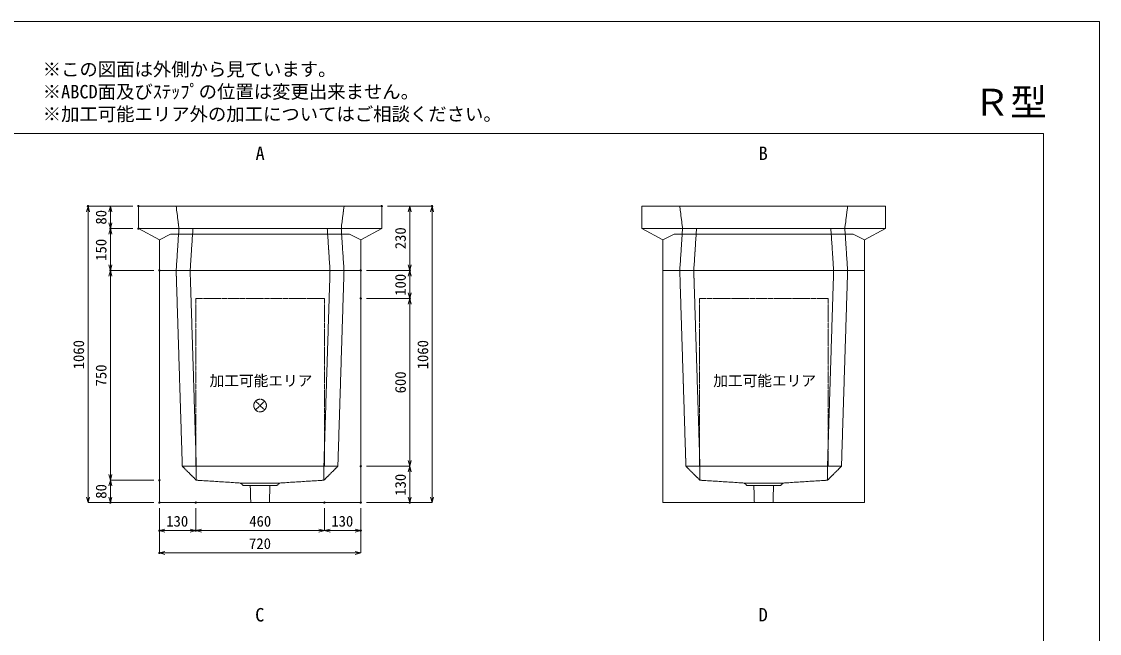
# Model space of a CAD drawing. Units: millimetres, scale not verified. Extents: x -2970 to 2970, y -2100 to 2100.
# Drawn here: x -883 to 2970, y -88 to 2100 of the extents above; entities that cross this region are included whole.
import ezdxf
from ezdxf.enums import TextEntityAlignment as Align

# ---------------------------------------------------------------- set-up
doc = ezdxf.new("R2010")
doc.units = ezdxf.units.MM
doc.header["$LTSCALE"] = 10
doc.header["$PDMODE"] = 32
doc.header["$PDSIZE"] = 5
doc.linetypes.add('LONG_DASHED1', pattern=[7, 6, -1])
doc.linetypes.add('LONG_DOUBLE_CHAIN', pattern=[21.8, 18, -1, 0.6, -0.6, 0.6, -1])
for name, color, linetype, lineweight in [('0-0_D-TTL', 7, 'Continuous', 9), ('0-1_Defpoints', 7, 'Continuous', 9), ('0-3_D-TTL-TXT', 7, 'Continuous', 9), ('0-4_D-STR-TXT', 7, 'Continuous', 9), ('0-5_D-STR-DIM', 3, 'Continuous', 9), ('0-6_0', 7, 'Continuous', 9), ('0-7_D-STR', 7, 'LONG_DASHED1', 9), ('0-9_D-STR-STR5', 1, 'LONG_DOUBLE_CHAIN', 9)]:
    doc.layers.add(name, color=color, linetype=linetype, lineweight=lineweight)
doc.styles.add('ＭＳ ゴシック', font='')
doc.styles.get('ＭＳ ゴシック').set_extended_font_data('MS Gothic')

# ---------------------------------------------------------------- blocks, each defined once
blk = doc.blocks.new('A$C4DE05FD1')
at = {"layer": '0-0_D-TTL', "color": 134}
for p, q in [((2000, 38000), (57400, 38000)), ((57400, 38000), (57400, 2000))]:
    blk.add_line(p, q, dxfattribs=at)
at = {"layer": '0-1_Defpoints', "color": 134}
for p, q in [((0, 42000), (59400, 42000)), ((59400, 42000), (59400, 0))]:
    blk.add_line(p, q, dxfattribs=at)
at = {"layer": '0-3_D-TTL-TXT', "style": 'ＭＳ ゴシック'}
for s, p in [('※この図面は外側から見ています。', (21630.5, 39907.8)), ('※ABCD面及びｽﾃｯﾌﾟの位置は変更出来ません。', (21630.5, 39107.8)), ('※加工可能エリア外の加工についてはご相談ください。', (21630.5, 38307.8))]:
    blk.add_text(s, height=481.1, dxfattribs=at).set_placement(p, align=Align.BOTTOM_LEFT)
blk = doc.blocks.new('_Open30')
at = {"layer": '0-6_0'}
blk.add_line((0, 0), (-10, 0), dxfattribs=at)
blk.add_lwpolyline([(-10, 2.679), (0, 0), (-10, -2.679)], dxfattribs=at)
blk = doc.blocks.new('A$C31CA379A')
at = {"layer": '0-4_D-STR-TXT', "style": 'ＭＳ ゴシック'}
for s, p in [('A', (-162.9, -1095.3)), ('B', (17819.3, -1095.3)), ('C', (-175.7, -17595.3)), ('D', (17819.3, -17595.3))]:
    blk.add_text(s, height=481.1, dxfattribs=at).set_placement(p, align=Align.BOTTOM_LEFT)
blk = doc.blocks.new('A$C6FC61387')
at = {"layer": '0-7_D-STR', "linetype": 'Continuous'}
for p, q in [((-4350, 2300), (4350, 2300)), ((-4350, 1500), (-4350, 2300)), ((4350, 2300), (4350, 1500)), ((-4350, 1500), (4350, 1500)), ((-3600, 1100), (-4350, 1500)), ((-3600, 1100), (-3200, 1300)), ((-3200, 1300), (3200, 1300)), ((3600, 1100), (3200, 1300)), ((3600, 1100), (4350, 1500)), ((-3600, 0), (-3600, 1100)), ((3600, 1100), (3600, 0)), ((-3600, 0), (3600, 0))]:
    blk.add_line(p, q, dxfattribs=at)
at = {"layer": '0-7_D-STR'}
for p, q in [((-3000, 2300), (-2900, 1500)), ((3000, 2300), (2900, 1500)), ((-2900, 1500), (-3000, 0)), ((-2400, 1500), (-2500, 0)), ((2400, 1500), (2500, 0)), ((2900, 1500), (3000, 0))]:
    blk.add_line(p, q, dxfattribs=at)
blk = doc.blocks.new('A$C2D8D082F')
at = {"layer": '0-7_D-STR', "linetype": 'Continuous'}
for p, q in [((-3600, 0), (3600, 0)), ((-3600, -8300), (-3600, 0))]:
    blk.add_line(p, q, dxfattribs=at)
at = {"layer": '0-7_D-STR'}
for p, q in [((-3000, 0), (-2780, -7000)), ((-2500, 0), (-2280, -7000)), ((2500, 0), (2280, -7000)), ((3000, 0), (2780, -7000)), ((-2280, -7500), (-2780, -7000)), ((-2780, -7000), (2780, -7000)), ((-2280, -7500), (-2280, -7000)), ((2280, -7500), (2780, -7000)), ((2280, -7500), (2280, -7000)), ((-2280, -7500), (-700, -7600)), ((-600, -7690), (-700, -7600)), ((700, -7600), (-700, -7600)), ((600, -7690), (-600, -7690)), ((-333, -8300), (-352.5, -7690)), ((333, -8300), (352.5, -7690)), ((600, -7690), (700, -7600)), ((2280, -7500), (700, -7600))]:
    blk.add_line(p, q, dxfattribs=at)
at = {"layer": '0-7_D-STR', "linetype": 'Continuous'}
blk.add_lwpolyline([(-3600, -8300), (3600, -8300), (3600, 0)], dxfattribs=at)
at = {"layer": '0-9_D-STR-STR5'}
for p, q in [((2300, -1000), (2300, -7000)), ((2300, -7000), (-2300, -7000))]:
    blk.add_line(p, q, dxfattribs=at)
blk.add_lwpolyline([(2300, -1000), (-2300, -1000), (-2300, -7000)], dxfattribs=at)
blk = doc.blocks.new('A$C1C640AAB')
at = {"layer": '0-9_D-STR-STR5'}
for p, q in [((-159.1, -159.1), (159.1, 159.1)), ((-159.1, 159.1), (159.1, -159.1))]:
    blk.add_line(p, q, dxfattribs=at)
blk.add_circle((0, 0), 225, dxfattribs=at)
blk = doc.blocks.new('A$C7ce69c6b')
at = {"layer": '0-7_D-STR'}
blk.add_blockref('A$C2D8D082F', (0, 0), dxfattribs=at)
at = {"layer": '0-9_D-STR-STR5'}
blk.add_blockref('A$C1C640AAB', (0, -4830), dxfattribs=at)

msp = doc.modelspace()

# ---------------------------------------------------------------- linework, layer by layer
at = {"layer": '0-1_Defpoints'}
for p in [(-645, 1440), (-465, 1440), (-465, 1440), (405, 1440), (405, 1440), (585, 1440), (-565, 1360), (-465, 1360), (-565, 1210), (-390, 1210), (330, 1210), (505, 1210), (330, 1110), (505, 1110), (330, 510), (-390, 460), (-565, 380), (-390, 380), (-390, 380), (-260, 380), (200, 380), (330, 380), (330, 380), (505, 380), (-390, 280), (-260, 280), (330, 280), (-390, 200)]:
    msp.add_point(p, dxfattribs=at)
at = {"layer": '0-5_D-STR-DIM'}
for p, q in [((-485, 1440), (-645, 1440)), ((-485, 1440), (-565, 1440)), ((425, 1440), (505, 1440)), ((425, 1440), (585, 1440)), ((-645, 400), (-645, 1420)), ((-565, 1420), (-565, 1380)), ((505, 1420), (505, 1230)), ((585, 400), (585, 1420)), ((-485, 1360), (-565, 1360)), ((-485, 1360), (-565, 1360)), ((-565, 1230), (-565, 1340)), ((-410, 1210), (-565, 1210)), ((-410, 1210), (-565, 1210)), ((350, 1210), (505, 1210)), ((350, 1210), (505, 1210)), ((-565, 480), (-565, 1190)), ((505, 1130), (505, 1190)), ((350, 1110), (505, 1110)), ((350, 1110), (505, 1110)), ((505, 530), (505, 1090)), ((350, 510), (505, 510)), ((350, 510), (505, 510)), ((505, 490), (505, 400)), ((-410, 460), (-565, 460)), ((-410, 460), (-565, 460)), ((-565, 440), (-565, 400)), ((-410, 380), (-645, 380)), ((-410, 380), (-565, 380)), ((-390, 360), (-390, 200)), ((-390, 360), (-390, 280)), ((-260, 360), (-260, 280)), ((-260, 360), (-260, 280)), ((200, 360), (200, 280)), ((200, 360), (200, 280)), ((330, 360), (330, 280)), ((330, 360), (330, 200)), ((350, 380), (505, 380)), ((350, 380), (585, 380)), ((-280, 280), (-370, 280)), ((180, 280), (-240, 280)), ((220, 280), (310, 280)), ((310, 200), (-370, 200))]:
    msp.add_line(p, q, dxfattribs=at)

# ---------------------------------------------------------------- block references
at = {"layer": '0-0_D-TTL', "xscale": 0.1, "yscale": 0.1}
msp.add_blockref('A$C4DE05FD1', (-2970, -2100), dxfattribs=at)
at = {"layer": '0-4_D-STR-TXT', "xscale": 0.1, "yscale": 0.1}
msp.add_blockref('A$C31CA379A', (-30, 1700), dxfattribs=at)
at = {"layer": '0-5_D-STR-DIM', "xscale": 2, "yscale": 2}
for p, rotation in [((-645, 1440), 90), ((-565, 1440), 90), ((505, 1440), 90), ((585, 1440), 90), ((-565, 1360), 270), ((-565, 1360), 90), ((-565, 1210), 270), ((-565, 1210), 90), ((505, 1210), 270), ((505, 1210), 90), ((505, 1110), 270), ((505, 1110), 90), ((505, 510), 270), ((505, 510), 90), ((-565, 460), 270), ((-565, 460), 90), ((-645, 380), 270), ((-565, 380), 270), ((505, 380), 270), ((585, 380), 270), ((-390, 280), 180), ((-260, 280), 180), ((200, 280), 180), ((-390, 200), 180)]:
    msp.add_blockref('_Open30', p, dxfattribs=dict(at, rotation=rotation))
for p in [(-260, 280), (200, 280), (330, 280), (330, 200)]:
    msp.add_blockref('_Open30', p, dxfattribs=at)
at = {"layer": '0-7_D-STR', "xscale": 0.1, "yscale": 0.1}
for name, p in [('A$C6FC61387', (-30, 1210)), ('A$C6FC61387', (1770, 1210)), ('A$C7ce69c6b', (-30, 1210)), ('A$C2D8D082F', (1770, 1210))]:
    msp.add_blockref(name, p, dxfattribs=at)

# ---------------------------------------------------------------- texts
at = {"layer": '0-3_D-TTL-TXT', "style": 'ＭＳ ゴシック'}
msp.add_text('Ｒ型', height=96.21, dxfattribs=at).set_placement((2519.8, 1734.55), align=Align.BOTTOM_LEFT)
at = {"layer": '0-5_D-STR-DIM', "style": 'ＭＳ ゴシック'}
for s, p in [('80', (-567.6, 1373.9)), ('230', (502.4, 1285.8)), ('150', (-567.6, 1244.48)), ('100', (502.4, 1119.48)), ('1060', (-647.6, 856.48)), ('1060', (582.4, 856.48)), ('750', (-567.6, 795.4)), ('600', (502.4, 770.6)), ('130', (502.4, 404.48)), ('80', (-567.6, 393.9))]:
    msp.add_text(s, height=38.49, rotation=90, dxfattribs=at).set_placement(p, align=Align.BOTTOM_LEFT)
for s, p in [('130', (-365.52, 282.6)), ('460', (-68.8, 282.6)), ('130', (224.48, 282.6)), ('720', (-69.6, 202.6))]:
    msp.add_text(s, height=38.49, dxfattribs=at).set_placement(p, align=Align.BOTTOM_LEFT)
at = {"layer": '0-9_D-STR-STR5', "style": 'ＭＳ ゴシック'}
for p in [(-210.48, 785.03), (1589.52, 785.03)]:
    msp.add_text('加工可能エリア', height=38.49, dxfattribs=at).set_placement(p, align=Align.BOTTOM_LEFT)

doc.saveas('drawing.dxf')
